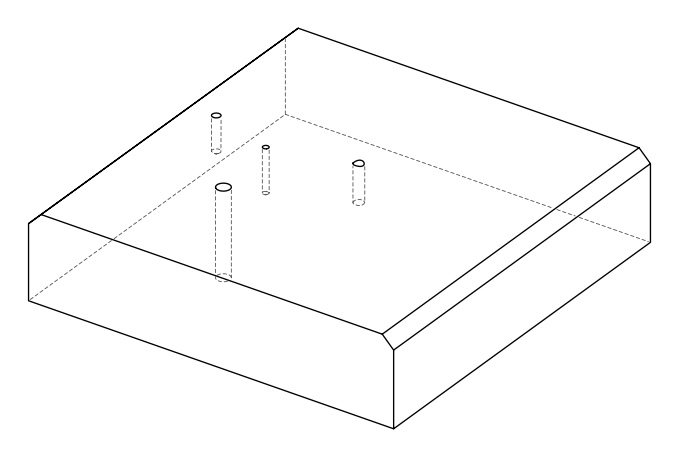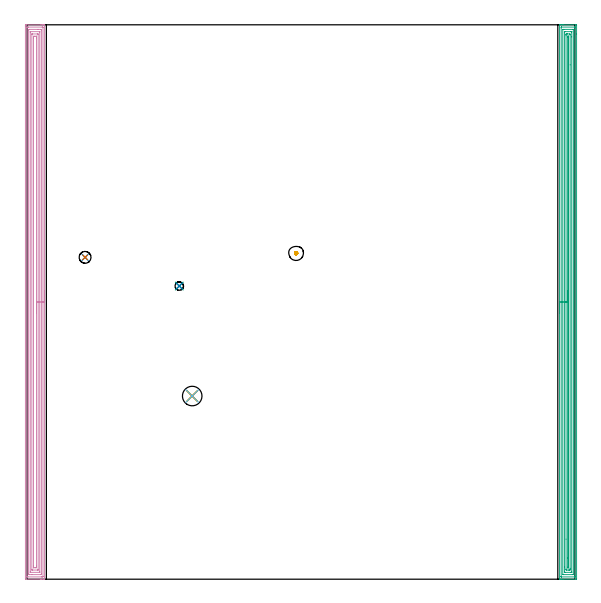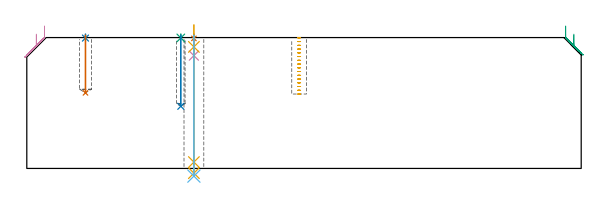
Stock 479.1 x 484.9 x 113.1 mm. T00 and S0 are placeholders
(PLAN: 11 operations, 7 tool changes, 49.7 min)
(1 SPOT_DRILL | STEP1HOLE | NXT0321_9005460120000 | 0.03 min | 2 mm3)
(2 SPOT_DRILL_1 | STEP1POCKET | NXT0321_9005460120000 | 0.03 min | 1 mm3)
(3 SPOT_DRILL_2 | STEP1POCKET_1 | NXT0321_9005460120000 | 0.03 min | 0 mm3)
(4 DRILL_BLIND_HOLE_INTO_CENTER | STEP1HOLE | UGT0301_217 | 0.07 min | 1137 mm3)
(5 GUN_DRILL_THROUGH_HOLE | STEP1HOLE | UGT0307_008 | 0.63 min | 9547 mm3)
(6 DRILL_TO_ENLARGE_THROUGH_HOLE | STEP1HOLE | UGT0301_242 | 0.49 min | 15221 mm3)
(7 DRILL_BLIND_HOLE_INTO_CENTER_1 | STEP1POCKET | UGT0301_217 | 0.2 min | 3859 mm3)
(8 DRILL_BLIND_HOLE_INTO_CENTER_2 | STEP1POCKET_1 | UGT0301_194 | 0.25 min | 2465 mm3)
(9 AREA_MILL | FG_CHAMFER_SURFACE | UGT0205_001 | 23.49 min | 53824 mm3)
(10 AREA_MILL_1 | FG_CHAMFER_SURFACE_1 | UGT0205_001 | 23.62 min | 68418 mm3)
(11 MILL_BLIND_HOLE_FROM_SOLID_MATERIAL | STEP1POCKET_2 | UGT0201_128 | Spiral | 0.83 min | 6165 mm3)
(TOOL NXT0321_9005460120000 | NC Spot Drill, 142deg, 12mm, Carbide, Uncoated | D12 PA142 FL30 Z2)
(TOOL UGT0301_217 | Twist Drill 10.4 mm | D10.4 PA118 FL82 Z2)
(TOOL UGT0307_008 | Gun Drill 11 mm | D11 PA130 FL24 Z1)
(TOOL UGT0301_242 | Twist Drill 17.1 mm | D17.1 PA118 FL130 Z2)
(TOOL UGT0301_194 | Twist Drill 7.4 mm | D7.4 PA118 FL66 Z2)
(TOOL UGT0205_001 | Chamfer Mill 20 x 3 x 45 deg. | D20 FL50 Z2)
(TOOL UGT0201_128 | Carbide End Mill 10.0 | D10 FL15 Z4)
(OP 1 SPOT_DRILL)
G17 G21 G94 G90
T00 M6
G54
G17 G0 G90 X144.4 Y160.2 S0 M3
G43 Z123.1 H0
G94 G81 G98 Z112.364 F250. R116.1
G80
M5
M2
(OP 2 SPOT_DRILL_1)
G17 G21 G94 G90
T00 M6
G54
G17 G0 G90 X50.7 Y281.5 S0 M3
G43 Z123.1 H0
G94 G81 G98 Z112.652 F250. R116.1
G80
M5
M2
(OP 3 SPOT_DRILL_2)
G17 G21 G94 G90
T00 M6
G54
G17 G0 G90 X133.1 Y256.4 S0 M3
G43 Z123.1 H0
G94 G81 G98 Z112.781 F250. R116.1
G80
M5
M2
(OP 4 DRILL_BLIND_HOLE_INTO_CENTER)
G17 G21 G94 G90
T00 M6
G54
G17 G0 G90 X144.4 Y160.2 S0 M3
G43 Z123.1 H0
G94 G81 G98 Z97.5 F250. R115.1
G80
M5
M2
(OP 5 GUN_DRILL_THROUGH_HOLE)
G17 G21 G94 G90
T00 M6
G54
G17 G0 G90 X144.4 Y160.2 M8
G43 Z124.001 H0
S716 M3
G94 G1 Z105.035 F125. M26
G4 X.084
Z5.5 F250.
G4 X.084
Z-4.065 F125.
G4 X.084
M5
M9
G0 Z124.001
M2
(OP 6 DRILL_TO_ENLARGE_THROUGH_HOLE)
G17 G21 G94 G90
T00 M6
G54
G17 G0 G90 X144.4 Y160.2 S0 M3
G43 Z123.1 H0
G94 G73 G98 Z-6.637 F250. Q14.967 R115.1
G80
M5
M2
(OP 7 DRILL_BLIND_HOLE_INTO_CENTER_1)
G17 G21 G94 G90
T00 M6
G54
G17 G0 G90 X50.7 Y281.5 S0 M3
G43 Z123.1 H0
G94 G81 G98 Z65.3 F250. R115.1
G80
M5
M2
(OP 8 DRILL_BLIND_HOLE_INTO_CENTER_2)
G17 G21 G94 G90
T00 M6
G54
G17 G0 G90 X133.1 Y256.4 S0 M3
G43 Z123.1 H0
G94 G81 G98 Z53.7 F250. R115.1
G80
M5
M2
(OP 9 AREA_MILL)
G17 G21 G94 G90
T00 M6
G54
G17 G0 G90 X465.7 Y232.45 S1061 M3
G43 Z123.1 H0
G94 G1 Y232.488 Z122.228 F250.
Y232.602 Z121.363
Y232.791 Z120.512
Y233.053 Z119.68
Y233.387 Z118.874
Y233.79 Z118.1
Y234.259 Z117.364
Y234.79 Z116.672
Y235.379 Z116.029
Y236.022 Z115.439
Y236.714 Z114.908
Y237.45 Z114.44
Y238.224 Z114.037
Y239.03 Z113.703
Y239.862 Z113.441
Y240.714 Z113.252
Y241.579 Z113.138
Y242.45 Z113.1
Y484.72
X465.702 Y484.89 Z113.089
X465.866 Y484.898 Z112.926
X466.036 Y484.9 Z112.763
X466.289 Z112.511
X466.997 Z111.798
X468.23 Z110.567
X468.755 Z110.04
X469.371 Z109.424
X480.182 Z98.615
X480.447 Y484.898 Z98.35
X480.592 Y484.89 Z98.206
X480.599 Y484.743 Z98.199
X480.6 Y476.723 Z98.2
X480.599 Y0.627 Z98.201
X480.596 Y0.206 Z98.202
X480.592 Y0.01 Z98.205
X480.182 Y0. Z98.615
X468.755 Z110.04
X467.351 Z111.446
X466.997 Z111.798
X466.036 Z112.763
X465.866 Y0.002 Z112.926
X465.703 Y0.01 Z113.088
X465.7 Y0.18 Z113.1
Y242.45
X467.114 Z111.686
Y482.365
X467.121 Y482.887 Z111.679
X467.151 Y482.891 Z111.649
X467.223 Y482.896 Z111.577
X467.332 Y482.899 Z111.468
X467.468 Y482.9 Z111.332
X479.102 Y482.899 Z99.698
X479.137 Y482.898 Z99.663
X479.173 Y482.893 Z99.627
X479.179 Y482.889 Z99.621
X479.182 Y482.881 Z99.618
X479.184 Y482.852 Z99.616
X479.186 Y482.605 Z99.614
Y482.485
Y2.535
X479.179 Y2.013 Z99.621
X479.149 Y2.009 Z99.651
X479.077 Y2.004 Z99.723
X478.968 Y2.001 Z99.832
X478.832 Y2. Z99.968
X467.198 Y2.001 Z111.602
X467.163 Y2.002 Z111.637
X467.127 Y2.007 Z111.673
X467.121 Y2.011 Z111.679
X467.118 Y2.019 Z111.682
X467.116 Y2.048 Z111.684
X467.114 Y2.295 Z111.686
Y2.415
Y242.45
X468.528 Z110.272
X468.529 Y480.697 Z110.271
X468.531 Y480.812 Z110.269
X468.533 Y480.869 Z110.267
X468.535 Y480.889 Z110.265
X468.561 Y480.894 Z110.239
X468.755 Y480.897 Z110.045
X469.435 Y480.9 Z109.365
X477.346 Z101.454
X477.545 Y480.897 Z101.255
X477.744 Y480.892 Z101.056
X477.765 Y480.89 Z101.035
X477.767 Y480.875 Z101.033
X477.77 Y480.835 Z101.03
X477.771 Y480.774 Z101.029
Y480.697
Y4.203
X477.769 Y4.088 Z101.031
X477.767 Y4.031 Z101.033
X477.765 Y4.011 Z101.035
X477.739 Y4.006 Z101.061
X477.545 Y4.003 Z101.255
X476.866 Y4. Z101.934
X468.954 Z109.846
X468.755 Y4.003 Z110.045
X468.556 Y4.008 Z110.244
X468.535 Y4.01 Z110.265
X468.533 Y4.025 Z110.267
X468.53 Y4.065 Z110.27
X468.529 Y4.126 Z110.271
Y4.203
X468.528 Y242.45 Z110.272
X469.943 Z108.857
Y478.595
X469.945 Y478.788 Z108.855
X469.947 Y478.858 Z108.853
X469.95 Y478.889 Z108.85
X469.97 Y478.891 Z108.83
X470.078 Y478.895 Z108.722
X470.513 Y478.9 Z108.287
X475.787 Z103.013
X476.222 Y478.896 Z102.578
X476.328 Y478.892 Z102.472
X476.349 Y478.89 Z102.451
X476.352 Y478.875 Z102.448
X476.355 Y478.838 Z102.445
X476.356 Y478.755 Z102.444
X476.357 Y474.335 Z102.443
Y6.305
X476.355 Y6.112 Z102.445
X476.353 Y6.042 Z102.447
X476.351 Y6.011 Z102.449
X476.33 Y6.009 Z102.47
X476.222 Y6.005 Z102.578
X475.787 Y6. Z103.013
X470.513 Z108.287
X470.078 Y6.004 Z108.722
X469.972 Y6.008 Z108.828
X469.951 Y6.01 Z108.849
X469.948 Y6.025 Z108.852
X469.945 Y6.062 Z108.855
X469.944 Y6.145 Z108.856
X469.943 Y10.566 Z108.857
Y242.45
X471.357 Z107.443
Y475.333
X471.358 Y476.227 Z107.442
X471.359 Y476.261 Z107.441
X471.392 Y476.89 Z107.408
X471.613 Y476.897 Z107.187
X472.271 Y476.9 Z106.529
X472.489 Z106.311
X474.248 Y476.899 Z104.552
X474.908 Y476.89 Z103.892
X474.941 Y476.227 Z103.859
X474.942 Y476.193 Z103.858
X474.943 Y449.862 Z103.857
Y9.567
X474.942 Y8.673 Z103.858
X474.941 Y8.639 Z103.859
X474.908 Y8.01 Z103.892
X474.687 Y8.003 Z104.113
X474.029 Y8. Z104.771
X473.811 Z104.989
X472.052 Y8.001 Z106.748
X471.392 Y8.01 Z107.408
X471.359 Y8.673 Z107.441
X471.358 Y8.707 Z107.442
X471.357 Y35.038 Z107.443
Y242.45
X472.771 Z106.029
Y473.931
X472.773 Y474.439 Z106.027
X472.776 Y474.82 Z106.024
X472.778 Y474.876 Z106.022
X472.786 Y474.89 Z106.014
X472.811 Y474.893 Z105.989
X472.924 Y474.897 Z105.876
X473.15 Y474.899 Z105.65
X473.301 Z105.499
X473.422 Y474.897 Z105.378
X473.502 Y474.893 Z105.298
X473.52 Y474.89 Z105.28
X473.522 Y474.874 Z105.278
X473.525 Y474.824 Z105.275
X473.528 Y474.439 Z105.272
X473.529 Y466.324 Z105.271
Y10.97
X473.527 Y10.461 Z105.273
X473.525 Y10.08 Z105.275
X473.522 Y10.024 Z105.278
X473.514 Y10.01 Z105.286
X473.489 Y10.007 Z105.311
X473.377 Y10.003 Z105.423
X473.15 Y10.001 Z105.65
X472.999 Z105.801
X472.878 Y10.003 Z105.922
X472.798 Y10.008 Z106.002
X472.78 Y10.01 Z106.02
X472.778 Y10.026 Z106.022
X472.775 Y10.076 Z106.025
X472.772 Y10.461 Z106.028
X472.771 Y18.576 Z106.029
Y242.45
Y243.322 Z106.067
Y244.187 Z106.181
Y245.038 Z106.37
Y245.87 Z106.632
Y246.676 Z106.966
Y247.45 Z107.369
Y248.186 Z107.837
Y248.878 Z108.368
Y249.521 Z108.958
Y250.111 Z109.601
Y250.642 Z110.293
Y251.11 Z111.029
Y251.513 Z111.803
Y251.847 Z112.609
Y252.109 Z113.441
Y252.298 Z114.292
Y252.412 Z115.157
Y252.45 Z116.029
G0 Z123.1
M5
M2
(OP 10 AREA_MILL_1)
G17 G21 G94 G90
T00 M6
G54
G17 G0 G90 X15.3 Y252.45 S1061 M3
G43 Z123.1 H0
G94 G1 Y252.412 Z122.228 F250.
Y252.298 Z121.363
Y252.109 Z120.512
Y251.847 Z119.68
Y251.513 Z118.874
Y251.11 Z118.1
Y250.642 Z117.364
Y250.11 Z116.672
Y249.521 Z116.029
Y248.878 Z115.44
Y248.186 Z114.908
Y247.45 Z114.44
Y246.676 Z114.037
Y245.87 Z113.703
Y245.038 Z113.441
Y244.186 Z113.252
Y243.322 Z113.138
Y242.45 Z113.1
Y0.18
X15.297 Y0.008 Z113.088
X15.292 Y0.007 Z113.083
X14.929 Y0. Z112.729
X14.667 Z112.467
X13.957 Z111.752
X12.72 Z110.517
X12.193 Z109.987
X11.574 Z109.37
X-1.304 Y0.001 Z96.494
X-1.492 Y0.01 Z96.306
X-1.499 Y0.199 Z96.299
X-1.5 Y483.846 Z96.3
X-1.499 Y484.273 Z96.301
X-1.495 Y484.735 Z96.303
X-1.492 Y484.89 Z96.306
X-1.039 Y484.895 Z96.758
X-0.421 Y484.9 Z97.377
X12.193 Z109.987
X13.602 Z111.398
X13.957 Z111.752
X14.667 Z112.467
X14.929 Z112.729
X15.292 Z113.083
X15.297 Y484.893 Z113.088
X15.3 Y484.72 Z113.1
Y242.45
X13.886 Z111.686
X13.885 Y2.487 Z111.685
Y2.415
X13.879 Y2.014 Z111.679
X13.481 Y2.003 Z111.281
X13.075 Y2.001 Z110.875
X12.602 Y2. Z110.402
X0.725 Y2.001 Z98.525
X0.25 Y2.003 Z98.05
X0.021 Y2.01 Z97.821
X-0.079 Y2.037 Z97.721
X-0.085 Y2.342 Z97.715
Y2.415
Y482.412
Y482.485
X-0.079 Y482.886 Z97.721
X0.319 Y482.897 Z98.119
X0.725 Y482.899 Z98.525
X1.198 Y482.9 Z98.998
X13.075 Y482.899 Z110.875
X13.55 Y482.897 Z111.35
X13.779 Y482.89 Z111.579
X13.879 Y482.863 Z111.679
X13.885 Y482.558 Z111.685
Y482.485
X13.886 Y242.45 Z111.686
X12.472 Z110.272
X12.471 Y4.815 Z110.271
X12.467 Y4.203 Z110.267
X12.465 Y4.063 Z110.265
X12.454 Y4.01 Z110.254
X12.389 Y4.004 Z110.189
X12.193 Y4.001 Z109.993
X4.233 Y4. Z102.033
X1.807 Z99.607
X1.607 Y4.001 Z99.407
X1.407 Y4.006 Z99.207
X1.351 Y4.01 Z99.151
X1.335 Y4.017 Z99.135
X1.333 Y4.034 Z99.133
X1.33 Y4.109 Z99.13
X1.329 Y4.203 Z99.129
X1.328 Y4.485 Z99.128
X1.329 Y480.085 Z99.129
X1.333 Y480.697 Z99.133
X1.335 Y480.837 Z99.135
X1.346 Y480.891 Z99.146
X1.41 Y480.897 Z99.21
X1.607 Y480.899 Z99.407
X9.567 Y480.9 Z107.367
X11.993 Z109.793
X12.193 Y480.899 Z109.993
X12.393 Y480.894 Z110.193
X12.449 Y480.89 Z110.249
X12.465 Y480.883 Z110.265
X12.467 Y480.866 Z110.267
X12.47 Y480.791 Z110.27
X12.471 Y480.697 Z110.271
Y480.415
X12.472 Y242.45 Z110.272
X11.057 Z108.857
Y6.885
X11.055 Y6.25 Z108.855
X11.051 Y6.036 Z108.851
X11.049 Y6.01 Z108.849
X11.028 Y6.007 Z108.828
X10.974 Y6.003 Z108.774
X10.865 Y6.001 Z108.665
X2.934 Z100.734
X2.827 Y6.003 Z100.627
X2.774 Y6.007 Z100.574
X2.752 Y6.01 Z100.552
X2.75 Y6.024 Z100.55
X2.747 Y6.136 Z100.547
X2.743 Y6.628 Z100.543
Y478.015
X2.745 Y478.65 Z100.545
X2.749 Y478.864 Z100.549
X2.751 Y478.89 Z100.551
X2.772 Y478.893 Z100.572
X2.826 Y478.897 Z100.626
X2.935 Y478.899 Z100.735
X10.866 Z108.666
X10.973 Y478.897 Z108.773
X11.026 Y478.893 Z108.826
X11.048 Y478.89 Z108.848
X11.05 Y478.876 Z108.85
X11.053 Y478.764 Z108.853
X11.057 Y478.272 Z108.857
Y242.45
X9.643 Z107.443
Y8.575
X9.642 Y8.477 Z107.442
X9.636 Y8.281 Z107.436
X9.623 Y8.01 Z107.423
X9.546 Y8.006 Z107.346
X9.327 Y8.001 Z107.127
X4.917 Y8. Z102.717
X4.254 Y8.007 Z102.054
X4.166 Y8.01 Z101.966
X4.159 Y8.379 Z101.959
X4.157 Y8.575 Z101.957
Y476.325
X4.158 Y476.423 Z101.958
X4.164 Y476.619 Z101.964
X4.177 Y476.89 Z101.977
X4.254 Y476.894 Z102.054
X4.473 Y476.899 Z102.273
X8.883 Y476.9 Z106.683
X9.546 Y476.893 Z107.346
X9.634 Y476.89 Z107.434
X9.641 Y476.521 Z107.441
X9.643 Y476.325 Z107.443
Y242.45
X8.229 Z106.029
Y11.355
X8.228 Y10.903 Z106.028
X8.225 Y10.461 Z106.025
X8.222 Y10.015 Z106.022
X7.782 Y10.007 Z105.582
X7.353 Y10.001 Z105.153
X6.018 Z103.818
X5.587 Y10.003 Z103.387
X5.578 Y10.01 Z103.378
X5.575 Y10.016 Z103.375
X5.572 Y10.461 Z103.372
X5.571 Y10.913 Z103.371
Y11.355
Y473.545
X5.572 Y473.997 Z103.372
X5.575 Y474.439 Z103.375
X5.578 Y474.885 Z103.378
X6.018 Y474.893 Z103.818
X6.447 Y474.899 Z104.247
X7.782 Z105.582
X8.213 Y474.897 Z106.013
X8.222 Y474.89 Z106.022
X8.225 Y474.884 Z106.025
X8.228 Y474.439 Z106.028
X8.229 Y473.987 Z106.029
Y473.545
Y242.45
Y241.578 Z106.067
Y240.713 Z106.181
Y239.862 Z106.37
Y239.03 Z106.632
Y238.224 Z106.966
Y237.45 Z107.369
Y236.714 Z107.837
Y236.022 Z108.368
Y235.379 Z108.958
Y234.79 Z109.601
Y234.258 Z110.293
Y233.79 Z111.029
Y233.387 Z111.803
Y233.053 Z112.609
Y232.791 Z113.441
Y232.602 Z114.292
Y232.488 Z115.157
Y232.45 Z116.029
G0 Z123.1
M5
M2
(OP 11 MILL_BLIND_HOLE_FROM_SOLID_MATERIAL)
G17 G21 G94 G90
T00 M6
G54
G17 G0 G90 X235.3 Y285.1 S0 M3
G43 Z123.1 H0
Z112.863
G94 G3 X235.933 Y285.817 R0.638 F250.
X235.131 Y286.439 R0.717
X233.961 Y284.931 R1.35
X235.131 Y286.439 R-1.35
X234.546 Y285.685 R0.675
X235.3 Y285.1 R0.675
G0 Z109.625
G3 X235.933 Y285.817 R0.638
X235.131 Y286.439 R0.717
X233.961 Y284.931 R1.35
X235.131 Y286.439 R-1.35
X234.546 Y285.685 R0.675
X235.3 Y285.1 R0.675
G0 Z106.388
G3 X235.933 Y285.817 R0.638
X235.131 Y286.439 R0.717
X233.961 Y284.931 R1.35
X235.131 Y286.439 R-1.35
X234.546 Y285.685 R0.675
X235.3 Y285.1 R0.675
G0 Z103.15
G3 X235.933 Y285.817 R0.638
X235.131 Y286.439 R0.717
X233.961 Y284.931 R1.35
X235.131 Y286.439 R-1.35
X234.546 Y285.685 R0.675
X235.3 Y285.1 R0.675
G0 Z99.913
G3 X235.933 Y285.817 R0.638
X235.131 Y286.439 R0.717
X233.961 Y284.931 R1.35
X235.131 Y286.439 R-1.35
X234.546 Y285.685 R0.675
X235.3 Y285.1 R0.675
G0 Z96.675
G3 X235.933 Y285.817 R0.638
X235.131 Y286.439 R0.717
X233.961 Y284.931 R1.35
X235.131 Y286.439 R-1.35
X234.546 Y285.685 R0.675
X235.3 Y285.1 R0.675
G0 Z93.438
G3 X235.933 Y285.817 R0.638
X235.131 Y286.439 R0.717
X233.961 Y284.931 R1.35
X235.131 Y286.439 R-1.35
X234.546 Y285.685 R0.675
X235.3 Y285.1 R0.675
G0 Z90.2
G3 X235.933 Y285.817 R0.638
X235.131 Y286.439 R0.717
X233.961 Y284.931 R1.35
X235.131 Y286.439 R-1.35
X234.546 Y285.685 R0.675
X235.3 Y285.1 R0.675
G0 Z86.963
G3 X235.933 Y285.817 R0.638
X235.131 Y286.439 R0.717
X233.961 Y284.931 R1.35
X235.131 Y286.439 R-1.35
X234.546 Y285.685 R0.675
X235.3 Y285.1 R0.675
G0 Z83.725
G3 X235.933 Y285.817 R0.638
X235.131 Y286.439 R0.717
X233.961 Y284.931 R1.35
X235.131 Y286.439 R-1.35
X234.546 Y285.685 R0.675
X235.3 Y285.1 R0.675
G0 Z80.488
G3 X235.933 Y285.817 R0.638
X235.131 Y286.439 R0.717
X233.961 Y284.931 R1.35
X235.131 Y286.439 R-1.35
X234.546 Y285.685 R0.675
X235.3 Y285.1 R0.675
G0 Z77.25
G3 X235.933 Y285.817 R0.638
X235.131 Y286.439 R0.717
X233.961 Y284.931 R1.35
X235.131 Y286.439 R-1.35
X234.546 Y285.685 R0.675
X235.3 Y285.1 R0.675
G0 Z74.013
G3 X235.933 Y285.817 R0.638
X235.131 Y286.439 R0.717
X233.961 Y284.931 R1.35
X235.131 Y286.439 R-1.35
X234.546 Y285.685 R0.675
X235.3 Y285.1 R0.675
G0 Z70.775
G3 X235.933 Y285.817 R0.638
X235.131 Y286.439 R0.717
X233.961 Y284.931 R1.35
X235.131 Y286.439 R-1.35
X234.546 Y285.685 R0.675
X235.3 Y285.1 R0.675
G0 Z67.538
G3 X235.933 Y285.817 R0.638
X235.131 Y286.439 R0.717
X233.961 Y284.931 R1.35
X235.131 Y286.439 R-1.35
X234.546 Y285.685 R0.675
X235.3 Y285.1 R0.675
G0 Z64.3
G3 X235.933 Y285.817 R0.638
X235.131 Y286.439 R0.717
X233.961 Y284.931 R1.35
X235.131 Y286.439 R-1.35
X234.546 Y285.685 R0.675
X235.3 Y285.1 R0.675
G0 Z123.1
M5
M2
